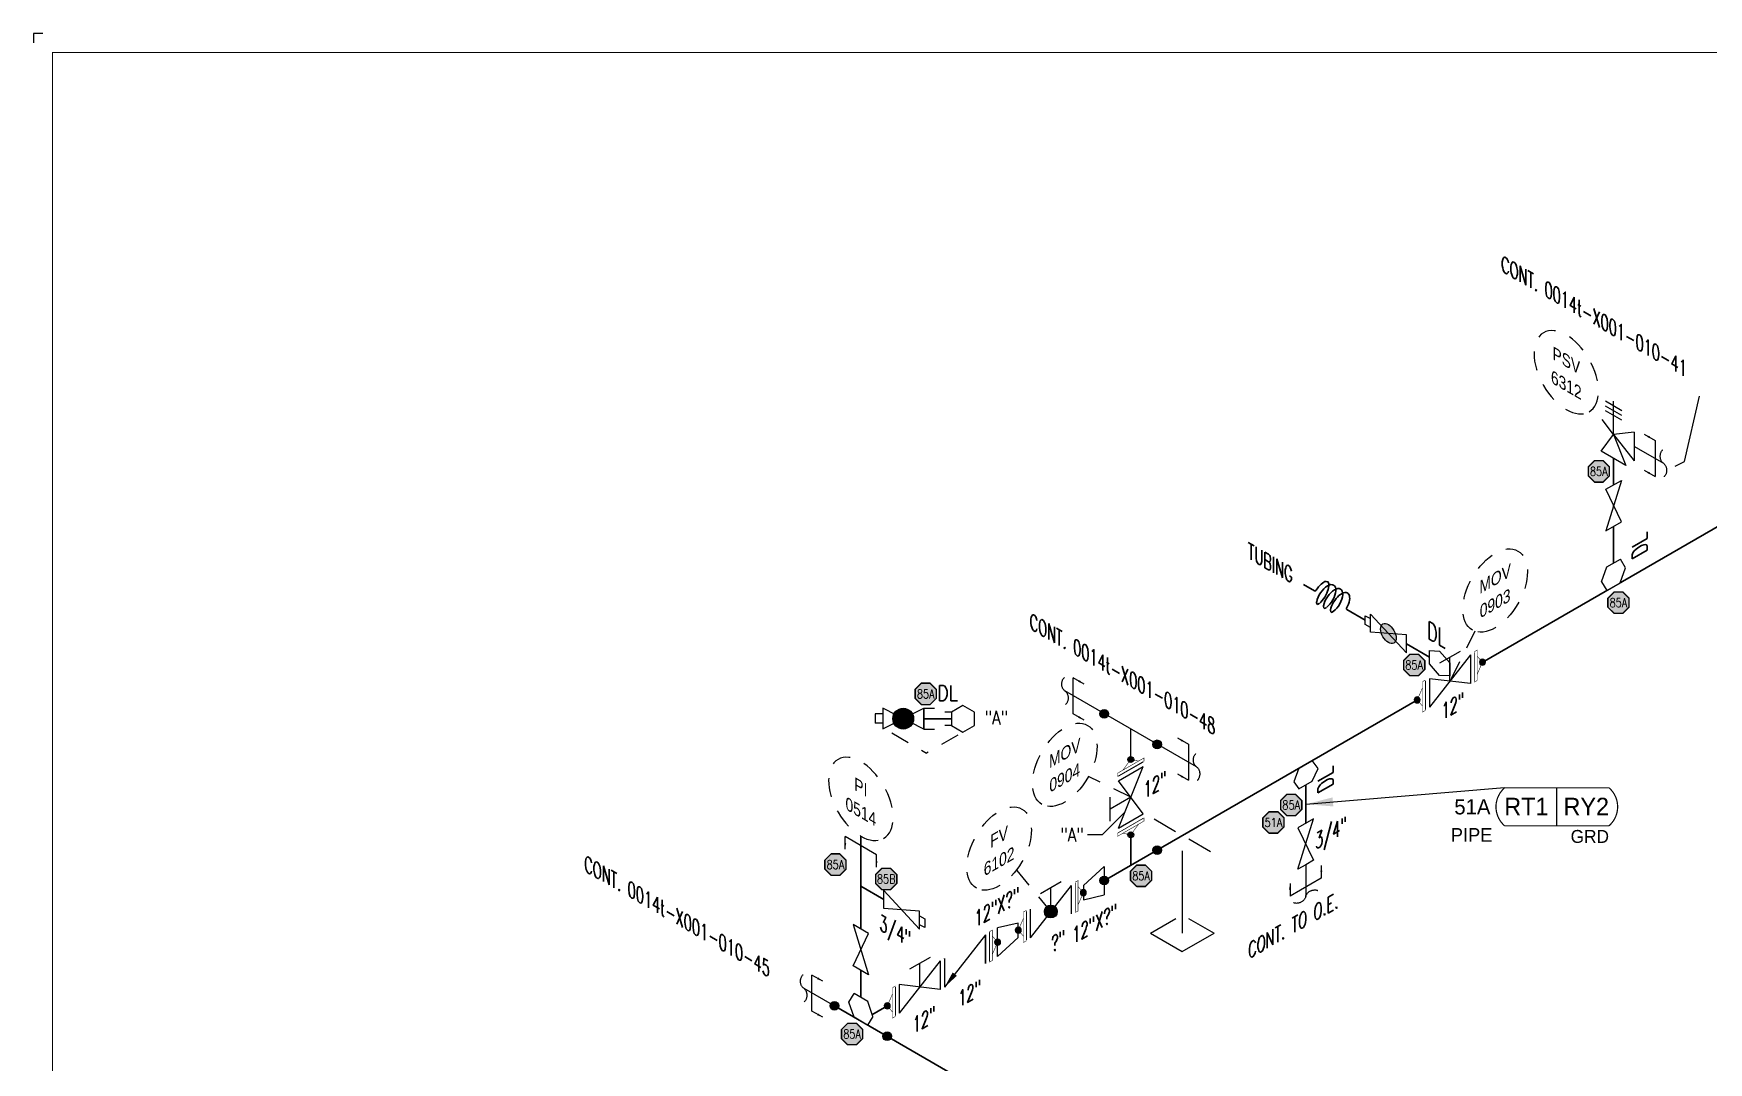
# Model space of a CAD drawing. Header units: inches. Extents: x 0 to 17.2, y 0 to 11.2.
# Drawn here: x 0 to 11.02, y 4.48 to 11.25 of the extents above; entities that cross this region are included whole.
import ezdxf
from ezdxf.enums import TextEntityAlignment as Align

# ---------------------------------------------------------------- set-up
doc = ezdxf.new("R2010")
doc.units = ezdxf.units.IN
doc.header["$MEASUREMENT"] = 0
doc.linetypes.add('HIDDEN2', pattern=[0.1875, 0.125, -0.0625])
for name, color, linetype in [('3', 1, 'Continuous'), ('BORDER', 3, 'Continuous'), ('COMP', 1, 'Continuous'), ('Continuation', 7, 'Continuous'), ('DL', 20, 'Continuous'), ('FITTINGS', 4, 'Continuous'), ('PART_PCML', 7, 'Continuous'), ('PART_SelectedCML_RT', 132, 'Continuous'), ('PIPE-ANNO', 150, 'HIDDEN2'), ('TEXT', 7, 'Continuous'), ('UNAS.PIPE', 251, 'Continuous'), ('WELD POINTS', 41, 'Continuous'), ('Welds', 7, 'Continuous')]:
    doc.layers.add(name, color=color, linetype=linetype)
doc.layers.add('PIPE', color=7, linetype='Continuous', lineweight=30)
doc.styles.add('CMLPAS', font='')
doc.styles.add('ISO00', font='romand.shx', dxfattribs={"width": 0.85, "height": 0.05})
doc.styles.add('ISO30', font='simplex.shx', dxfattribs={"width": 0.85, "oblique": 30, "height": 0.075})
doc.styles.add('ISO330', font='romand.shx', dxfattribs={"width": 0.85, "height": 0.05})
doc.styles.add('PART_Standard', font='romans', dxfattribs={"width": 0.8, "height": 0.09})
doc.styles.add('Richmond', font='arial.ttf')
doc.styles.add('SIMPLEX', font='ROMANS')
doc.styles.get("Standard").update_dxf_attribs({"font": 'arial.ttf'})
doc.styles.get('CMLPAS').set_extended_font_data('Cordia New')
doc.dimstyles.new('Richmond', dxfattribs={"dimtxt": 0.18, "dimasz": 0.18, "dimexe": 0.18, "dimexo": 0.0625, "dimgap": 0.09, "dimtad": 0, "dimtih": 1, "dimtoh": 1, "dimdec": 4, "dimzin": 0, "dimdsep": 46, "dimtxsty": 'Richmond', "dimcen": 0.09, "dimadec": 0, "dimazin": 0, "dimtfac": 1, "dimtdec": 4, "dimtofl": 0, "dimtmove": 0, "dimatfit": 3, "dimfxl": 1, "dimtolj": 1, "dimtzin": 0, "dimarcsym": 0})
doc.dimstyles.get("Standard").update_dxf_attribs({"dimtxt": 0.18, "dimasz": 0.18, "dimexe": 0.18, "dimexo": 0.0625, "dimgap": 0.09, "dimtad": 0, "dimtih": 1, "dimtoh": 1, "dimdec": 4, "dimzin": 0, "dimdsep": 46, "dimtxsty": 'Standard', "dimcen": 0.09, "dimadec": 0, "dimazin": 0, "dimtfac": 1, "dimtdec": 4, "dimtofl": 0, "dimtmove": 0, "dimatfit": 3, "dimfxl": 1, "dimtolj": 1, "dimtzin": 0, "dimarcsym": 0})

# ---------------------------------------------------------------- blocks, each defined once
blk = doc.blocks.new('O-let 4')
at = {"layer": 'FITTINGS', "linetype": 'ByBlock'}
for p, q in [((-0.101, 0.042), (-0.034, 0.038)), ((-0.101, -0.046), (-0.101, 0.042)), ((-0.034, 0.038), (0.034, -0.038)), ((-0.034, -0.121), (-0.101, -0.046)), ((0.034, -0.038), (0.034, -0.125)), ((0.034, -0.125), (-0.034, -0.121))]:
    blk.add_line(p, q, dxfattribs=at)
blk = doc.blocks.new('Bleeder Valve 6')
at = {"layer": 'FITTINGS', "linetype": 'ByBlock'}
for p, q in [((-0.271, 0.127), (-0.271, 0.185)), ((-0.271, 0.185), (-0.236, 0.166)), ((-0.236, 0.107), (-0.271, 0.127)), ((-0.236, 0.136), (-0.236, 0.195)), ((-0.236, 0.195), (0, -0.059)), ((-0.236, 0.077), (-0.236, 0.136)), ((0, 0.059), (-0.236, 0.077)), ((0, -0.059), (0, 0.059))]:
    blk.add_line(p, q, dxfattribs=at)
blk = doc.blocks.new('Bleeder 8')
at = {"layer": 'PIPE', "linetype": 'Continuous'}
blk.add_line((-0.135, 0.079), (-0.286, 0.167), dxfattribs=at)
for name, p in [('Bleeder Valve 6', (-0.286, 0.167)), ('O-let 4', (-0.034, 0.081))]:
    blk.add_blockref(name, p)
blk = doc.blocks.new('DL_330')
at = {"layer": 'DL', "style": 'ISO330', "oblique": 330, "width": 0.85}
blk.add_text('DL', height=0.1, rotation=330, dxfattribs=at).set_placement((0, 0))
blk = doc.blocks.new('3-Loop')
at = {"layer": 'PIPE', "ltscale": 0.5}
for points in [[(-0.468, 0), (-0.386, 0)], [(-0.14, 0), (0, 0)]]:
    blk.add_lwpolyline(points, dxfattribs=at)
for centre, major_axis, ratio, start_param, end_param in [((-0.343, -0.001), (0.0023, -0.0946), 0.379153, 4.759988, 8.496899), ((-0.298, -0.002), (-0.0037, 0.0937), 0.498281, 0.882377, 5.362584), ((-0.246, -0.002), (-0.0037, 0.0937), 0.498281, 0.882377, 5.362568), ((-0.193, -0.002), (-0.0037, 0.0937), 0.498281, 0.882377, 4.632135)]:
    blk.add_ellipse(centre, major_axis=major_axis, ratio=ratio, start_param=start_param, end_param=end_param, dxfattribs=at)
at = {"layer": 'PIPE'}
for points in [[(-0.379, -0.006), (-0.379, 0), (-0.386, 0), (-0.386, 0)], [(-0.316, 0.057), (-0.327, 0.081), (-0.337, 0.056), (-0.337, 0.056)], [(-0.263, 0.057), (-0.274, 0.081), (-0.284, 0.056), (-0.284, 0.056)], [(-0.211, 0.057), (-0.221, 0.081), (-0.231, 0.056), (-0.231, 0.056)], [(-0.14, 0), (-0.146, 0), (-0.146, -0.007), (-0.146, -0.007)]]:
    blk.add_open_spline(points, degree=3, dxfattribs=at)
blk = doc.blocks.new('1_Text_330')
at = {"layer": 'TEXT', "style": 'PART_Standard', "oblique": 330, "width": 0.8}
blk.add_attdef('3/4"', (0, 0), '', height=0.09, rotation=330, dxfattribs=at)
blk = doc.blocks.new('Border')
at = {"layer": 'BORDER', "const_width": 0.005}
blk.add_lwpolyline([(0.25, 0.25), (17.25, 0.25), (17.25, 11.25), (0.25, 11.25)], close=True, dxfattribs=at)
blk = doc.blocks.new('*U90')
blk.add_wipeout([(-0.044, 0.025), (-0.079, 0.123), (-0.045, 0.181), (0.044, 0.13), (0.079, 0.032), (0.044, -0.025)])
at = {"layer": 'FITTINGS', "linetype": 'Continuous'}
for p, q in [((-0.079, 0.123), (-0.045, 0.181)), ((-0.044, 0.025), (-0.079, 0.123)), ((0.044, 0.13), (-0.045, 0.181)), ((0.079, 0.032), (0.044, 0.13)), ((0.044, -0.025), (-0.044, 0.025)), ((0.079, 0.032), (0.044, -0.025))]:
    blk.add_line(p, q, dxfattribs=at)
blk = doc.blocks.new('DL_Vert_330')
at = {"layer": 'DL', "style": 'ISO30', "oblique": 330, "width": 0.85}
blk.add_text('DL', height=0.1, rotation=90, dxfattribs=at).set_placement((0, 0))
blk = doc.blocks.new('*U95')
blk.add_wipeout([(0.051, -0.107), (-0.051, -0.166), (0, 0), (-0.051, 0.107), (0.051, 0.166), (0, 0)]).dxf.layer = 'FITTINGS'
at = {"layer": 'FITTINGS'}
blk.add_lwpolyline([(0.051, -0.107), (-0.051, 0.107), (0.051, 0.166), (-0.051, -0.166)], close=True, dxfattribs=at)
blk = doc.blocks.new('3_VALVE_THREAD_PSV_330')
at = {"color": 0, "linetype": 'ByBlock', "lineweight": -2}
for p, q in [((0.054, 0.156), (-0.054, 0.219)), ((0.054, 0.125), (-0.054, 0.187)), ((0.054, 0.094), (-0.054, 0.156))]:
    blk.add_line(p, q, dxfattribs=at)
blk.add_wipeout([(0.135, 0.016), (0, 0), (-0.081, -0.109), (0.081, -0.203), (0, 0), (0.135, -0.172)], dxfattribs=at)
for p, q in [((0, 0), (0, 0.219)), ((0.135, 0.016), (0, 0)), ((0.135, 0.016), (0.135, -0.172)), ((-0.081, -0.109), (0, 0)), ((0.081, -0.203), (-0.081, -0.109)), ((0, 0), (0.135, -0.172)), ((0, 0), (0.081, -0.203))]:
    blk.add_line(p, q, dxfattribs=at)
blk = doc.blocks.new('1_BREAK-PIPE_PIPE_00')
at = {"color": 0, "linetype": 'ByBlock', "lineweight": -2}
for centre, major_axis in [((0.03, -0.092), (0, 0.101)), ((-0.03, 0.092), (0, -0.101))]:
    blk.add_ellipse(centre, major_axis=major_axis, ratio=0.711978, start_param=0.427466, end_param=3.141593, dxfattribs=at)
blk = doc.blocks.new('1_Tilde_00')
at = {"layer": 'PIPE-ANNO', "xscale": -0.5000000000000001, "yscale": 0.5, "zscale": 0.5}
blk.add_blockref('1_BREAK-PIPE_PIPE_00', (0, 0), dxfattribs=at)
blk = doc.blocks.new('1_ID-BUBBLE_INSTRUMENT_330')
at = {"color": 0, "linetype": 'ByBlock', "lineweight": -2, "extrusion": (0, 0, -1)}
blk.add_ellipse((0, 0), major_axis=(0.15, -0.26), ratio=0.57735, dxfattribs=at)
at = {"color": 0, "linetype": 'ByBlock', "lineweight": -2, "oblique": 330}
for tag, p in [('INST.TYPE', (0.019, 0.067)), ('NUM', (0.019, -0.094))]:
    blk.add_attdef(tag, text='', height=0.075, rotation=330, dxfattribs=at).set_placement(p, align=Align.MIDDLE_CENTER)
blk = doc.blocks.new('3_VALVE_FLANGE_GATE_30')
at = {"color": 0, "linetype": 'ByBlock', "lineweight": -2}
blk.add_wipeout([(-0.162, -0.187), (-0.135, -0.172), (0, 0), (0.135, -0.016), (0.162, 0), (0.162, 0.187), (0.135, 0.172), (0, 0), (-0.135, 0.016), (-0.162, 0)], dxfattribs=at)
for p, q in [((0.135, 0.172), (-0.135, -0.172)), ((0.068, 0.195), (-0.068, 0.117)), ((0, 0), (0, 0.156)), ((0.135, 0.172), (0.135, -0.016)), ((0.162, 0.187), (0.162, 0)), ((-0.162, 0), (-0.162, -0.187)), ((-0.135, 0.016), (-0.135, -0.172)), ((0.135, -0.016), (-0.135, 0.016))]:
    blk.add_line(p, q, dxfattribs=at)
blk = doc.blocks.new('AM9A04')
at = {"linetype": 'Continuous', "const_width": 0.01}
blk.add_lwpolyline([(0, -0.289), (0, 0.289), (-0.05, 0.318), (-0.05, -0.26)], close=True, dxfattribs=at)
at = {"const_width": 0.01}
blk.add_lwpolyline([(-0.05, -0.144), (-0.15, 0.087), (-0.05, 0.202)], dxfattribs=at)
blk = doc.blocks.new('A09')
at = {"layer": 'Welds'}
h = blk.add_hatch(color=256, dxfattribs=at)
h.dxf.hatch_style = 1
h.paths.add_polyline_path([(-0.03, 0, 1), (0.03, 0, 1)])
blk.add_circle((0, 0), 0.03, dxfattribs=at)
blk = doc.blocks.new('*U81')
blk.add_wipeout([(0.052, -0.03), (0.017, -0.07), (0.017, -0.11), (0, -0.1), (0, 0.1), (0.017, 0.09), (0.017, 0.05)]).dxf.layer = 'COMP'
at = {"layer": '3', "xscale": 0.65, "yscale": 0.65, "zscale": 0.65}
blk.add_blockref('A09', (0.052, -0.03), dxfattribs=at)
at = {"layer": 'COMP', "xscale": 0.3466300616258731, "yscale": 0.3466300616258731, "zscale": 0.3466300616258731, "rotation": 180}
blk.add_blockref('AM9A04', (0, 0), dxfattribs=at)
blk = doc.blocks.new('1_Text_30')
at = {"layer": 'TEXT', "style": 'PART_Standard', "oblique": 30, "width": 0.8}
blk.add_attdef('TEXT', (0, 0), '', height=0.09, rotation=30, dxfattribs=at)
blk = doc.blocks.new('4_SUPPORT_I-BEAM_30')
at = {"color": 0, "linetype": 'ByBlock', "lineweight": -2}
for p, q in [((-0.044, 0.025), (-0.186, 0.107)), ((0.186, -0.107), (0.044, -0.025))]:
    blk.add_line(p, q, dxfattribs=at)
blk = doc.blocks.new('4_SUPPORT_PLATE_00')
at = {"color": 0, "linetype": 'ByBlock', "lineweight": -2}
for p, q in [((0, -0.1), (0, -0.643)), ((-0.21, -0.643), (-0.042, -0.546)), ((0.041, -0.545), (0.21, -0.643)), ((-0.21, -0.643), (0, -0.764)), ((0, -0.764), (0.21, -0.643))]:
    blk.add_line(p, q, dxfattribs=at)
blk = doc.blocks.new('1_ID-BUBBLE_INSTRUMENT_30')
at = {"color": 0, "linetype": 'ByBlock', "lineweight": -2}
blk.add_ellipse((0, 0), major_axis=(-0.15, -0.26), ratio=0.57735, dxfattribs=at)
at = {"color": 0, "linetype": 'ByBlock', "lineweight": -2, "oblique": 30}
for tag, p in [('INST.TYPE', (-0.019, 0.067)), ('NUM', (-0.019, -0.094))]:
    blk.add_attdef(tag, text='', height=0.075, rotation=30, dxfattribs=at).set_placement(p, align=Align.MIDDLE_CENTER)
blk = doc.blocks.new('2_REDUCER_THREAD_CONCENTRIC_30')
at = {"color": 0, "linetype": 'ByBlock', "lineweight": -2}
blk.add_wipeout([(0.068, 0.086), (-0.068, 0.055), (-0.068, -0.133), (0.068, -0.008)], dxfattribs=at)
for p, q in [((0.068, 0.086), (-0.068, 0.055)), ((-0.068, -0.133), (-0.068, 0.055)), ((0.068, -0.008), (0.068, 0.086)), ((0.068, -0.008), (-0.068, -0.133))]:
    blk.add_line(p, q, dxfattribs=at)
blk = doc.blocks.new('3_VALVE_FLANGE_BUTTERFLY_30')
at = {"color": 0, "linetype": 'ByBlock', "lineweight": -2}
blk.add_wipeout([(-0.162, 0), (0.162, 0.187), (0.162, 0), (-0.162, -0.187)], dxfattribs=at)
at = {"linetype": 'ByBlock', "lineweight": -2}
blk.add_hatch(color=0, dxfattribs=at).paths.add_polyline_path([(-0.042, 0, 1), (0.042, 0, 1)])
at = {"color": 0, "linetype": 'ByBlock', "lineweight": -2}
for p, q in [((0.135, 0.172), (-0.135, -0.172)), ((0.068, 0.195), (-0.068, 0.117)), ((0, 0), (0, 0.156)), ((0.135, 0.172), (0.135, -0.016)), ((0.162, 0.187), (0.162, 0)), ((-0.162, 0), (-0.162, -0.187)), ((-0.135, 0.016), (-0.135, -0.172))]:
    blk.add_line(p, q, dxfattribs=at)
blk.add_circle((0, 0), 0.0424, dxfattribs=at)
blk = doc.blocks.new('3_VALVE_FLANGE_CHECK_30')
at = {"color": 0, "linetype": 'ByBlock', "lineweight": -2}
blk.add_wipeout([(0.162, 0.188), (-0.162, 0), (-0.162, -0.188), (0.162, 0)], dxfattribs=at)
for p, q in [((-0.135, -0.172), (0.135, 0.172)), ((0.135, -0.016), (0.135, 0.172)), ((0.135, 0.172), (0.135, -0.016)), ((0.162, 0.188), (0.162, 0)), ((-0.162, 0), (-0.162, -0.188)), ((-0.135, -0.172), (-0.135, 0.016)), ((-0.135, 0.016), (-0.135, -0.172))]:
    blk.add_line(p, q, dxfattribs=at)
blk.add_solid([(0.054, 0.098), (0.135, 0.172), (0.082, 0.076)], dxfattribs=at)
blk = doc.blocks.new('2_WELD_SINGLE_00')
at = {"linetype": 'ByBlock', "lineweight": -2}
h = blk.add_hatch(color=0, dxfattribs=at)
edge = h.paths.add_edge_path()
edge.add_arc((0, 0), 0.0286, 0, 360)
at = {"color": 0, "linetype": 'ByBlock', "lineweight": -2}
blk.add_circle((0, 0), 0.0286, dxfattribs=at)
blk = doc.blocks.new('O-let 5')
at = {"layer": 'FITTINGS', "linetype": 'Continuous'}
for p, q in [((-0.05, 0), (-0.101, -0.087)), ((0.05, 0), (-0.05, 0)), ((0.101, -0.087), (0.05, 0)), ((-0.101, -0.087), (-0.05, -0.174)), ((0.05, -0.174), (0.101, -0.087)), ((-0.05, -0.174), (0.05, -0.174))]:
    blk.add_line(p, q, dxfattribs=at)
blk = doc.blocks.new('Bleeder Valve 7')
at = {"layer": 'FITTINGS', "linetype": 'ByBlock'}
for p, q in [((-0.0594, 0), (0.0594, 0.2338)), ((0.0004, 0.2338), (-0.0587, 0.2338)), ((-0.0587, 0.2338), (0.0594, 0)), ((0.0594, 0.2338), (0.0004, 0.2338)), ((0.0594, 0), (-0.0594, 0))]:
    blk.add_line(p, q, dxfattribs=at)
at = {"layer": 'FITTINGS'}
for p, q in [((-0.0264, 0.2338), (-0.0264, 0.277)), ((0.0272, 0.277), (-0.0264, 0.277)), ((0.0272, 0.2338), (0.0272, 0.277))]:
    blk.add_line(p, q, dxfattribs=at)
blk = doc.blocks.new('3_Bleeder_00')
at = {"layer": 'PIPE', "linetype": 'Continuous'}
blk.add_line((0, 0.0981), (0, 0.2158), dxfattribs=at)
for name, p, xscale, yscale, zscale in [('Bleeder Valve 7', (0.0007, 0.2158), 0.75, 0.75, 0.75), ('O-let 5', (0, 0.0981), 0.5625, 0.5625, 0.5625)]:
    blk.add_blockref(name, p, dxfattribs=dict(xscale=xscale, yscale=yscale, zscale=zscale))
blk = doc.blocks.new('2_SOCKET_SINGLE_00')
at = {"color": 0, "linetype": 'ByBlock', "lineweight": -2}
for p, q in [((0, -0.125), (0, 0.125)), ((0, 0.125), (0.125, 0.125)), ((0, -0.125), (0.125, -0.125))]:
    blk.add_line(p, q, dxfattribs=at)
blk = doc.blocks.new('1_Cont_0')
at = {"layer": 'Continuation', "style": 'PART_Standard', "width": 0.8}
blk.add_attdef('CONT', (0, 0), '', height=0.09, dxfattribs=at)
blk = doc.blocks.new('DL_00')
at = {"layer": 'DL', "style": 'ISO00', "width": 0.85}
blk.add_text('DL', height=0.1, dxfattribs=at).set_placement((0, 0))
blk = doc.blocks.new('1_Cont_330')
at = {"layer": 'Continuation', "style": 'PART_Standard', "oblique": 330, "width": 0.8}
blk.add_attdef('CONT.', (0, 0), '', height=0.09, rotation=330, dxfattribs=at)
blk = doc.blocks.new('*U109')
at = {"layer": 'WELD POINTS'}
for p, rotation in [((-0.174, 0.1), 330.000000000002), ((0.174, -0.1), 59.99999999999746)]:
    blk.add_blockref('2_WELD_SINGLE_00', p, dxfattribs=dict(at, rotation=rotation))
blk = doc.blocks.new('O-let 1')
at = {"layer": 'FITTINGS', "linetype": 'ByBlock'}
for p, q in [((-0.044, -0.025), (0.044, 0.025)), ((0.083, -0.026), (0.044, 0.025)), ((-0.044, -0.025), (-0.077, -0.115)), ((0.044, -0.11), (0.083, -0.026)), ((-0.077, -0.115), (-0.043, -0.16)), ((-0.043, -0.16), (0.044, -0.11))]:
    blk.add_line(p, q, dxfattribs=at)
blk = doc.blocks.new('1_Tilde_30')
at = {"layer": 'PIPE-ANNO', "xscale": -0.5000000000000001, "yscale": 0.5000000000000001, "zscale": 0.5000000000000001, "rotation": 114.4010914305396}
blk.add_blockref('1_BREAK-PIPE_PIPE_00', (0, 0), dxfattribs=at)
blk = doc.blocks.new('1_Cont_30')
at = {"layer": 'Continuation', "style": 'PART_Standard', "oblique": 30, "width": 0.8}
blk.add_attdef('CONT', (0, 0), '', height=0.09, rotation=30, dxfattribs=at)
blk = doc.blocks.new('*U117')
at = {"layer": 'WELD POINTS'}
for p, rotation in [((0.174, 0.1), 120.0000000000007), ((-0.174, -0.1), 30.00000000000001)]:
    blk.add_blockref('2_WELD_SINGLE_00', p, dxfattribs=dict(at, rotation=rotation))
blk = doc.blocks.new('*U118')
blk.add_wipeout([(0.043, 0.026), (0.078, 0.124), (0.043, 0.182), (-0.045, 0.129), (-0.079, 0.031), (-0.043, -0.026)])
at = {"layer": 'FITTINGS', "linetype": 'Continuous'}
for p, q in [((-0.079, 0.031), (-0.045, 0.129)), ((-0.045, 0.129), (0.043, 0.182)), ((0.078, 0.124), (0.043, 0.182)), ((0.043, 0.026), (0.078, 0.124)), ((-0.079, 0.031), (-0.043, -0.026)), ((-0.043, -0.026), (0.043, 0.026))]:
    blk.add_line(p, q, dxfattribs=at)
blk = doc.blocks.new('*U119')
blk.add_wipeout([(-0.051, -0.107), (0.051, -0.166), (0, 0), (0.051, 0.107), (-0.051, 0.166), (0, 0)]).dxf.layer = 'FITTINGS'
at = {"layer": 'FITTINGS'}
blk.add_lwpolyline([(-0.051, -0.107), (0.051, 0.107), (-0.051, 0.166), (0.051, -0.166)], close=True, dxfattribs=at)
blk = doc.blocks.new('Bleeder Valve 5')
at = {"layer": 'FITTINGS', "linetype": 'ByBlock'}
for p, q in [((0, 0), (0, 0.059)), ((0, 0.059), (0.236, -0.196)), ((0, -0.059), (0, 0)), ((0.236, -0.077), (0, -0.059)), ((0.236, -0.196), (0.236, -0.077)), ((0.236, -0.166), (0.236, -0.107)), ((0.236, -0.107), (0.271, -0.127)), ((0.271, -0.185), (0.236, -0.166)), ((0.271, -0.127), (0.271, -0.185))]:
    blk.add_line(p, q, dxfattribs=at)
blk = doc.blocks.new('PART_PCML')
blk.add_hatch(color=0).paths.add_polyline_path([(-0.07, -0.029), (-0.029, -0.07), (0.029, -0.07), (0.07, -0.029), (0.07, 0.029), (0.029, 0.07), (-0.029, 0.07), (-0.07, 0.029)])
at = {"color": 7, "const_width": 0.009}
blk.add_lwpolyline([(-0.07, 0.029), (-0.029, 0.07), (0.029, 0.07), (0.07, 0.029), (0.07, -0.029), (0.029, -0.07), (-0.029, -0.07), (-0.07, -0.029), (-0.07, 0.029), (-0.029, 0.07)], dxfattribs=at)
at = {"color": 18, "true_color": 0x000000}
blk.add_lwpolyline([(-0.029, 0.07), (-0.07, 0.029), (-0.07, -0.029), (-0.029, -0.07), (0.029, -0.07), (0.07, -0.029), (0.07, 0.029), (0.029, 0.07)], close=True, dxfattribs=at)
at = {"color": 7, "true_color": 0xffffff, "style": 'SIMPLEX', "width": 0.8, "flags": 1}
for tag, p in [('CIRCUIT', (-0.094, 0.089)), ('DM', (-0.053, -0.133)), ('TYPE', (-0.075, -0.204))]:
    blk.add_attdef(tag, p, '', height=0.0586, dxfattribs=at)
at = {"color": 7, "true_color": 0xffffff, "style": 'SIMPLEX', "width": 0.8}
blk.add_attdef('DMDISP', text='', height=0.0586, dxfattribs=at).set_placement((0, 0), align=Align.MIDDLE_CENTER)
blk = doc.blocks.new('CMLPAS')
at = {"const_width": 0.008}
blk.add_lwpolyline([(0.063, 0.125, 0.454441), (0.063, -0.125), (0.75, -0.125, 0.454441), (0.75, 0.125)], format="xyb", close=True, dxfattribs=at)
blk.add_lwpolyline([(0.406, -0.125), (0.406, 0.125)], dxfattribs=at)
at = {"style": 'CMLPAS', "flags": 1}
for tag, p in [('STATE', (0.75, 0.623)), ('DL', (0.75, 0.482)), ('CIRCUIT', (0.75, 0.341)), ('SUBSINTERVAL(MONTHS)', (-0.025, -0.335)), ('OLD_ID', (0.75, -0.337)), ('OLD_NDE', (0.75, -0.478)), ('OLD_ENTY', (0.741, -0.636)), ('SIZE', (0.747, -0.761)), ('SPEC', (0.747, -0.902)), ('JUSTIFY', (0.747, -1.043)), ('COMMENTS', (0.747, -1.185)), ('OLD_ASSET', (0.75, -1.326)), ('SCHED', (0.737, -1.469)), ('NOM_THICK', (0.752, -1.61)), ('CORR_ALLOW', (0.763, -1.745)), ('TML_STATUS', (0.772, -1.878)), ('FLOW_ORDER', (0.778, -2.13))]:
    blk.add_attdef(tag, text='', height=0.1, dxfattribs=at).set_placement(p, align=Align.MIDDLE_RIGHT)
at = {"style": 'CMLPAS'}
for tag, height, p in [('CHILD', 0.25, (0.75, 0.269)), ('###', 0.115, (0.75, 0.002)), ('ACCESS', 0.085, (0.75, -0.195))]:
    blk.add_attdef(tag, text='', height=height, dxfattribs=at).set_placement(p, align=Align.MIDDLE_RIGHT)
at = {"color": 152, "style": 'CMLPAS'}
for tag, height, p in [('SPECIAL', 0.085, (0.405, 0.19)), ('DM-TYPE', 0.1, (-0.03, 0)), ('COMP', 0.09, (-0.017, -0.185))]:
    blk.add_attdef(tag, text='', height=height, dxfattribs=at).set_placement(p, align=Align.MIDDLE_RIGHT)
at = {"style": 'CMLPAS'}
blk.add_attdef('NDE', text='', height=0.115, dxfattribs=at).set_placement((0.206, 0.002), align=Align.MIDDLE_CENTER)
blk = doc.blocks.new('*U89')
at = {"color": 20, "linetype": 'ByBlock', "ltscale": 0.7}
blk.add_line((-0.054, 0.15), (-0.054, -0.087), dxfattribs=at)
for points in [[(-0.126, 0.191), (-0.054, 0.15)], [(-0.126, -0.046), (-0.054, -0.087)]]:
    blk.add_leader(points, dimstyle='Richmond', override={"dimasz": 0.04, "dimgap": 0.09, "dimtad": 0}, dxfattribs=at)
blk = doc.blocks.new('*U110')
at = {"color": 20, "linetype": 'ByBlock', "ltscale": 0.7}
blk.add_line((0.103, 0.122), (-0.103, 0.003), dxfattribs=at)
for points in [[(0.103, 0.204), (0.103, 0.122)], [(-0.103, 0.086), (-0.103, 0.003)]]:
    blk.add_leader(points, dimstyle='Richmond', override={"dimasz": 0.04, "dimgap": 0.09, "dimtad": 0}, dxfattribs=at)
blk = doc.blocks.new('*U102')
at = {"color": 20, "linetype": 'ByBlock', "ltscale": 0.7}
blk.add_line((0.054, -0.15), (0.054, 0.087), dxfattribs=at)
for points in [[(0.126, 0.046), (0.054, 0.087)], [(0.126, -0.191), (0.054, -0.15)]]:
    blk.add_leader(points, dimstyle='Richmond', override={"dimasz": 0.04, "dimgap": 0.09, "dimtad": 0}, dxfattribs=at)
blk = doc.blocks.new('*U120')
at = {"color": 20, "linetype": 'ByBlock', "ltscale": 0.7}
blk.add_line((0.103, -0.122), (-0.103, -0.003), dxfattribs=at)
for points in [[(-0.103, -0.086), (-0.103, -0.003)], [(0.103, -0.204), (0.103, -0.122)]]:
    blk.add_leader(points, dimstyle='Richmond', override={"dimasz": 0.04, "dimgap": 0.09, "dimtad": 0}, dxfattribs=at)

msp = doc.modelspace()

# ---------------------------------------------------------------- hatches: boundary and pattern name
at = {"layer": 'FITTINGS'}
h = msp.add_hatch(color=256, dxfattribs=at)
h.dxf.hatch_style = 1
edge = h.paths.add_edge_path()
edge.add_ellipse((8.915, 7.302), major_axis=(0.0363, -0.0629), ratio=0.57735, start_angle=0, end_angle=360)
h = msp.add_hatch(color=256, dxfattribs=at)
h.dxf.hatch_style = 1
edge = h.paths.add_edge_path()
edge.add_arc((5.723, 6.742), 0.0685, 0, 360)

# ---------------------------------------------------------------- linework, layer by layer
for p, q in [((0, 11.25), (0, 11.188)), ((0.062, 11.25), (0, 11.25))]:
    msp.add_line(p, q)
at = {"layer": 'FITTINGS', "linetype": 'ByBlock'}
for p, q in [((8.422, 6.083), (8.319, 6.024)), ((8.32, 5.751), (8.422, 6.083)), ((8.319, 6.024), (8.422, 5.81)), ((8.371, 5.781), (8.32, 5.751)), ((8.422, 5.81), (8.371, 5.781))]:
    msp.add_line(p, q, dxfattribs=at)
at = {"layer": 'FITTINGS'}
msp.add_circle((5.723, 6.742), 0.0685, dxfattribs=at)
msp.add_ellipse((8.915, 7.302), major_axis=(0.0363, -0.0629), ratio=0.57735, dxfattribs=at)
at = {"layer": 'PIPE'}
for p, q in [((10.397, 7.611), (10.397, 8.611)), ((11.955, 8.511), (5.444, 4.752)), ((7.22, 5.777), (7.22, 6.413)), ((5.444, 4.752), (5.444, 5.969)), ((5.27, 4.852), (7.219, 3.727))]:
    msp.add_line(p, q, dxfattribs=at)
at = {"layer": 'PIPE', "linetype": 'Continuous'}
for p, q in [((8.371, 6.306), (8.371, 6.053)), ((5.595, 5.552), (5.444, 5.639))]:
    msp.add_line(p, q, dxfattribs=at)
at = {"layer": 'PIPE-ANNO'}
for p in [(5.648, 6.648), (6.082, 6.634)]:
    msp.add_line(p, (5.877, 6.515), dxfattribs=at)
at = {"layer": 'UNAS.PIPE'}
for p, q in [((10.397, 8.611), (10.725, 8.422)), ((7.22, 6.413), (7.22, 6.674)), ((8.371, 5.781), (8.371, 5.571)), ((5.068, 4.968), (5.27, 4.852))]:
    msp.add_line(p, q, dxfattribs=at)
msp.add_lwpolyline([(10.802, 8.404), (10.864, 8.433), (10.962, 8.864)], dxfattribs=at)

# ---------------------------------------------------------------- block references
for name, p in [('1_Tilde_00', (10.725, 8.422)), ('DL_00', (5.946, 6.86)), ('1_Tilde_00', (7.653, 6.424)), ('1_Tilde_30', (8.371, 5.571)), ('1_Tilde_00', (5.068, 4.968))]:
    msp.add_blockref(name, p)
at = {"rotation": 180}
msp.add_blockref('1_Tilde_00', (6.787, 6.924), dxfattribs=at)
at = {"layer": 'BORDER'}
msp.add_blockref('Border', (-0.125, -0.125), dxfattribs=at)
at = {"layer": 'Continuation'}
for name, p, values in [('1_Cont_330', (9.657, 9.689), {'CONT.': 'CONT. 0014t-X001-010-41'}), ('1_Cont_330', (6.555, 7.336), {'CONT.': 'CONT. 0014t-X001-010-48'}), ('1_Cont_0', (6.258, 6.704), {'CONT': '"A"'}), ('1_Cont_0', (6.756, 5.933), {'CONT': '"A"'}), ('1_Cont_330', (3.624, 5.742), {'CONT.': 'CONT. 0014t-X001-010-45'}), ('1_Cont_30', (7.993, 5.159), {'CONT': 'CONT. TO O.E.'})]:
    msp.add_blockref(name, p, dxfattribs=at).add_auto_attribs(values)
at = {"layer": 'DL'}
for name, p in [('*U89', (10.725, 8.422)), ('DL_330', (9.172, 7.272)), ('*U89', (7.653, 6.424)), ('DL_Vert_330', (8.552, 6.297)), ('*U120', (5.444, 5.969)), ('*U110', (8.371, 5.571)), ('*U102', (5.068, 4.968))]:
    msp.add_blockref(name, p, dxfattribs=at)
at = {"layer": 'DL', "rotation": 180}
msp.add_blockref('*U89', (6.787, 6.924), dxfattribs=at)
at = {"layer": 'FITTINGS'}
for name, p in [('Bleeder 8', (9.32, 7.067)), ('O-let 1', (8.37, 6.441)), ('4_SUPPORT_I-BEAM_30', (7.559, 5.973)), ('4_SUPPORT_PLATE_00', (7.559, 5.973)), ('Bleeder Valve 5', (5.595, 5.552))]:
    msp.add_blockref(name, p, dxfattribs=at)
for name, p, xscale, yscale, zscale, rotation in [('3_Bleeder_00', (6.192, 6.741), 1.542777957453313, 1.542777957453313, 1.542777957453313, 90), ('2_SOCKET_SINGLE_00', (5.859, 6.742), 0.5501303242518113, 0.5501303242518113, 0.5501303242518113, 0.004723955076409252), ('2_SOCKET_SINGLE_00', (6.041, 6.741), 0.3495549157099916, 0.3495549157099916, 0.3495549157099916, 180)]:
    msp.add_blockref(name, p, dxfattribs=dict(at, xscale=xscale, yscale=yscale, zscale=zscale, rotation=rotation))
at = {"layer": 'PART_PCML', "color": 13}
for p, values in [((5.871, 6.905), {'DMDISP': '85A'}), ((8.276, 6.174), {'DMDISP': '85A'}), ((5.277, 5.782), {'DMDISP': '85A'}), ((5.611, 5.687), {'DMDISP': '85B'}), ((7.288, 5.708), {'DMDISP': '85A'})]:
    msp.add_blockref('PART_PCML', p, dxfattribs=at).add_auto_attribs(values)
at = {"layer": 'PART_PCML', "color": 96}
msp.add_blockref('PART_PCML', (8.159, 6.059), dxfattribs=at).add_auto_attribs({'DMDISP': '51A'})
at = {"layer": 'PART_SelectedCML_RT'}
msp.add_blockref('CMLPAS', (9.617, 6.162), dxfattribs=at).add_auto_attribs({'###': 'RY2', 'NDE': 'RT1', 'DM-TYPE': '51A', 'COMP': 'PIPE', 'ACCESS': 'GRD'})
at = {"layer": 'PIPE', "ltscale": 0.5, "xscale": -1, "rotation": 150}
msp.add_blockref('3-Loop', (8.763, 7.39), dxfattribs=at)
at = {"layer": 'PIPE-ANNO'}
for name, p, values in [('1_ID-BUBBLE_INSTRUMENT_30', (9.618, 7.585), {'INST.TYPE': 'MOV', 'NUM': '0903'}), ('1_ID-BUBBLE_INSTRUMENT_330', (5.444, 6.214), {'INST.TYPE': 'PI', 'NUM': '0514'})]:
    msp.add_blockref(name, p, dxfattribs=at).add_auto_attribs(values)
at = {"layer": 'TEXT'}
for name, p, values in [('1_Text_330', (7.991, 7.799), {'3/4"': 'TUBING'}), ('1_Text_30', (8.434, 5.879), {'TEXT': '3/4"'}), ('1_Text_330', (5.566, 5.354), {'3/4"': '3/4"'})]:
    msp.add_blockref(name, p, dxfattribs=at).add_auto_attribs(values)
at = {"layer": 'UNAS.PIPE', "rotation": 329.9999999999998}
msp.add_blockref('2_WELD_SINGLE_00', (7.046, 6.774), dxfattribs=at)

# ---------------------------------------------------------------- leaders
at = {"layer": 'PART_SelectedCML_RT'}
msp.add_leader([(8.371, 6.179), (9.68, 6.288)], dimstyle='Standard', dxfattribs=at)

# ---------------------------------------------------------------- next in the draw order: block references
at = {"layer": 'FITTINGS'}
for name, p in [('3_VALVE_THREAD_PSV_330', (10.397, 8.611)), ('*U95', (10.398, 8.144)), ('3_VALVE_FLANGE_GATE_30', (9.32, 6.989)), ('*U119', (5.444, 5.222)), ('2_REDUCER_THREAD_CONCENTRIC_30', (6.412, 5.31))]:
    msp.add_blockref(name, p, dxfattribs=at)
at = {"layer": 'FITTINGS', "yscale": -1, "rotation": 299.9999999999999}
msp.add_blockref('3_VALVE_FLANGE_GATE_30', (7.22, 6.225), dxfattribs=at)
at = {"layer": 'PIPE', "xscale": -1}
msp.add_blockref('*U90', (10.397, 7.611), dxfattribs=at)

# ---------------------------------------------------------------- next in the draw order: linework, layer by layer
at = {"layer": 'PIPE-ANNO'}
msp.add_line((10.397, 8.611), (10.265, 8.786), dxfattribs=at)

# ---------------------------------------------------------------- next in the draw order: block references
msp.add_blockref('DL_Vert_330', (10.619, 7.837))
at = {"layer": 'COMP', "ltscale": 0.65, "xscale": -1, "rotation": 180}
msp.add_blockref('*U81', (9.482, 7.083), dxfattribs=at)
at = {"layer": 'COMP', "ltscale": 0.65, "xscale": -1}
msp.add_blockref('*U81', (9.157, 6.895), dxfattribs=at)
at = {"layer": 'COMP', "ltscale": 0.65, "rotation": 300.0000000000001}
msp.add_blockref('*U81', (7.22, 6.038), dxfattribs=at)
at = {"layer": 'FITTINGS'}
msp.add_blockref('3_VALVE_FLANGE_BUTTERFLY_30', (6.694, 5.473), dxfattribs=at)
at = {"layer": 'FITTINGS', "xscale": -1, "yscale": -1}
msp.add_blockref('3_VALVE_FLANGE_CHECK_30', (6.13, 5.148), dxfattribs=at)
at = {"layer": 'PART_PCML', "color": 13}
for p in [(10.3, 8.369), (10.429, 7.505)]:
    msp.add_blockref('PART_PCML', p, dxfattribs=at).add_auto_attribs({'DMDISP': '85A'})
at = {"layer": 'PIPE-ANNO'}
for name, p, values in [('1_ID-BUBBLE_INSTRUMENT_330', (10.086, 9.021), {'INST.TYPE': 'PSV', 'NUM': '6312'}), ('1_ID-BUBBLE_INSTRUMENT_30', (6.786, 6.438), {'INST.TYPE': 'MOV', 'NUM': '0904'})]:
    msp.add_blockref(name, p, dxfattribs=at).add_auto_attribs(values)
at = {"layer": 'TEXT'}
msp.add_blockref('1_Text_30', (9.265, 6.73), dxfattribs=at).add_auto_attribs({'TEXT': '12"'})

# ---------------------------------------------------------------- next in the draw order: wipeouts: each hides what was drawn before it
msp.add_wipeout([(7.22, 6.473), (7.272, 6.463), (7.306, 6.483), (7.306, 6.463), (7.133, 6.363), (7.133, 6.383), (7.168, 6.403)]).dxf.layer = 'UNAS.PIPE'

# ---------------------------------------------------------------- next in the draw order: hatches: boundary and pattern name
at = {"layer": 'UNAS.PIPE'}
h = msp.add_hatch(color=256, dxfattribs=at)
h.dxf.hatch_style = 1
h.paths.add_polyline_path([(7.239, 6.473, 1), (7.2, 6.473, 1)])

# ---------------------------------------------------------------- next in the draw order: linework, layer by layer
at = {"layer": 'PIPE-ANNO'}
for p, q in [((9.484, 7.318), (9.32, 6.989)), ((7.22, 6.225), (6.942, 6.362))]:
    msp.add_line(p, q, dxfattribs=at)
at = {"layer": 'UNAS.PIPE'}
msp.add_line((7.653, 6.424), (6.787, 6.924), dxfattribs=at)
msp.add_lwpolyline([(7.179, 6.124), (7.033, 5.977), (6.935, 5.977)], dxfattribs=at)
msp.add_circle((7.22, 6.473), 0.0195, dxfattribs=at)

# ---------------------------------------------------------------- next in the draw order: block references
at = {"layer": 'COMP', "ltscale": 0.65, "xscale": -1}
msp.add_blockref('*U81', (6.532, 5.38), dxfattribs=at)
at = {"layer": 'COMP', "ltscale": 0.65, "xscale": -1, "rotation": 180}
msp.add_blockref('*U81', (6.292, 5.241), dxfattribs=at)
at = {"layer": 'FITTINGS', "xscale": -1, "yscale": -1}
msp.add_blockref('2_REDUCER_THREAD_CONCENTRIC_30', (6.978, 5.637), dxfattribs=at)
at = {"layer": 'FITTINGS'}
msp.add_blockref('3_VALVE_FLANGE_GATE_30', (5.832, 4.976), dxfattribs=at)
at = {"layer": 'PART_PCML', "color": 13}
msp.add_blockref('PART_PCML', (9.085, 7.095), dxfattribs=at).add_auto_attribs({'DMDISP': '85A'})
at = {"layer": 'PIPE-ANNO'}
msp.add_blockref('1_ID-BUBBLE_INSTRUMENT_30', (6.354, 5.887), dxfattribs=at).add_auto_attribs({'INST.TYPE': 'FV', 'NUM': '6102'})
at = {"layer": 'TEXT'}
for p, values in [((7.306, 6.213), {'TEXT': '12"'}), ((6.697, 5.201), {'TEXT': '?"'}), ((6.085, 4.839), {'TEXT': '12"'})]:
    msp.add_blockref('1_Text_30', p, dxfattribs=at).add_auto_attribs(values)
at = {"layer": 'UNAS.PIPE', "xscale": 0.3466300616258731, "yscale": 0.3466300616258731, "zscale": 0.3466300616258731, "rotation": 300.0000000000002}
msp.add_blockref('AM9A04', (7.22, 6.413), dxfattribs=at)
at = {"layer": 'UNAS.PIPE', "rotation": 59.99999999999999}
msp.add_blockref('2_WELD_SINGLE_00', (7.394, 6.573), dxfattribs=at)

# ---------------------------------------------------------------- next in the draw order: linework, layer by layer
at = {"layer": 'PIPE-ANNO'}
msp.add_line((6.694, 5.473), (6.469, 5.747), dxfattribs=at)

# ---------------------------------------------------------------- next in the draw order: block references
at = {"layer": 'COMP', "ltscale": 0.65, "xscale": -1, "rotation": 180}
msp.add_blockref('*U81', (6.856, 5.567), dxfattribs=at)
at = {"layer": 'COMP', "ltscale": 0.65, "xscale": -1}
msp.add_blockref('*U81', (5.67, 4.882), dxfattribs=at)
at = {"layer": 'TEXT'}
for p, values in [((6.193, 5.366), {'TEXT': '12"X?"'}), ((5.786, 4.666), {'TEXT': '12"'})]:
    msp.add_blockref('1_Text_30', p, dxfattribs=at).add_auto_attribs(values)
at = {"layer": 'WELD POINTS'}
msp.add_blockref('*U117', (7.22, 5.777), dxfattribs=at)

# ---------------------------------------------------------------- next in the draw order: block references
at = {"layer": 'TEXT'}
msp.add_blockref('1_Text_30', (6.836, 5.256), dxfattribs=at).add_auto_attribs({'TEXT': '12"X?"'})
at = {"layer": 'WELD POINTS'}
msp.add_blockref('*U109', (5.444, 4.752), dxfattribs=at)

# ---------------------------------------------------------------- next in the draw order: block references
at = {"layer": 'PIPE', "xscale": -1}
msp.add_blockref('*U118', (5.444, 4.752), dxfattribs=at)

# ---------------------------------------------------------------- next in the draw order: block references
at = {"layer": 'PART_PCML', "color": 13}
msp.add_blockref('PART_PCML', (5.386, 4.667), dxfattribs=at).add_auto_attribs({'DMDISP': '85A'})

doc.saveas('drawing.dxf')
